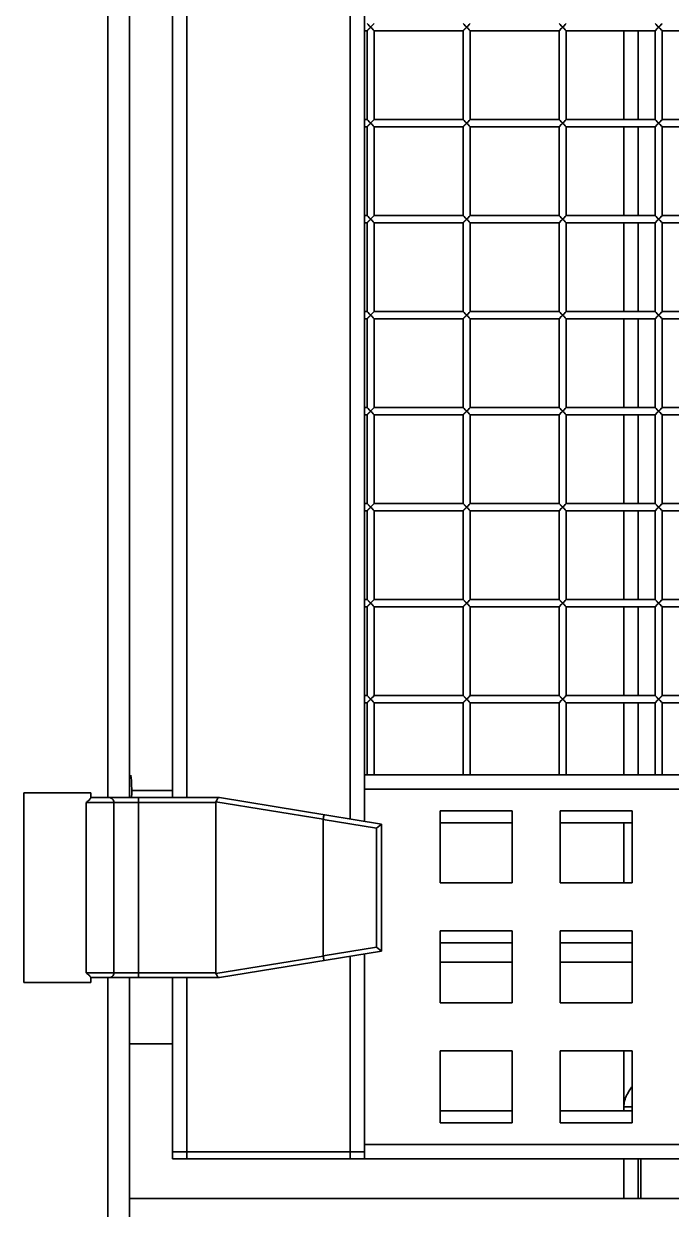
# Model space of a CAD drawing. Header units: millimetres. Extents: x 32496 to 166256, y 3504 to 23939.
# Drawn here: x 45602.6 to 45872.4, y 15278.8 to 15772.8 of the extents above; entities that cross this region are included whole.
import ezdxf

# ---------------------------------------------------------------- set-up
doc = ezdxf.new("R2010")
doc.units = ezdxf.units.MM
doc.layers.get('0').update_dxf_attribs({"lineweight": 35})

msp = doc.modelspace()

# ---------------------------------------------------------------- linework, layer by layer
at = {"linetype": 'Continuous'}
for p, q in [((45738.64, 15441.467), (45738.64, 16084.23)), ((45744.64, 16085.208), (45744.64, 15459.849)), ((45637.64, 16075.349), (45637.64, 15450.349)), ((45646.64, 16075.349), (45646.64, 15450.349)), ((45664.64, 15450.349), (45664.64, 16075.349)), ((45670.64, 16075.349), (45670.64, 15450.349)), ((45745.64, 15772.849), (45748.64, 15769.849)), ((45745.64, 15769.849), (45748.64, 15772.849)), ((45785.64, 15772.849), (45788.64, 15769.849)), ((45785.64, 15769.849), (45788.64, 15772.849)), ((45825.64, 15772.849), (45828.64, 15769.849)), ((45825.64, 15769.849), (45828.64, 15772.849)), ((45865.64, 15772.849), (45868.64, 15769.849)), ((45865.64, 15769.849), (45868.64, 15772.849)), ((45744.64, 15769.849), (45745.64, 15769.849)), ((45745.64, 15769.849), (45745.64, 15732.849)), ((45745.756, 15769.965), (45746.55, 15770.759)), ((45746.55, 15770.759), (45747.14, 15771.349)), ((45748.64, 15769.849), (45785.64, 15769.849)), ((45748.64, 15769.849), (45748.64, 15732.849)), ((45785.64, 15769.849), (45785.64, 15732.849)), ((45785.756, 15769.965), (45786.55, 15770.759)), ((45786.55, 15770.759), (45787.14, 15771.349)), ((45788.64, 15769.849), (45825.64, 15769.849)), ((45788.64, 15769.849), (45788.64, 15732.849)), ((45825.64, 15769.849), (45825.64, 15732.849)), ((45825.756, 15769.965), (45826.55, 15770.759)), ((45826.55, 15770.759), (45827.14, 15771.349)), ((45828.64, 15769.849), (45865.64, 15769.849)), ((45828.64, 15769.849), (45828.64, 15732.849)), ((45852.64, 15732.849), (45852.64, 15769.849)), ((45858.64, 15769.849), (45858.64, 15732.849)), ((45865.64, 15769.849), (45865.64, 15732.849)), ((45865.756, 15769.965), (45866.55, 15770.759)), ((45866.55, 15770.759), (45867.14, 15771.349)), ((45868.64, 15769.849), (45905.64, 15769.849)), ((45868.64, 15769.849), (45868.64, 15732.849)), ((45744.64, 15732.849), (45745.64, 15732.849)), ((45745.64, 15732.849), (45748.64, 15729.849)), ((45745.64, 15729.849), (45748.64, 15732.849)), ((45748.64, 15732.849), (45785.64, 15732.849)), ((45785.64, 15732.849), (45788.64, 15729.849)), ((45785.64, 15729.849), (45788.64, 15732.849)), ((45788.64, 15732.849), (45825.64, 15732.849)), ((45825.64, 15732.849), (45828.64, 15729.849)), ((45825.64, 15729.849), (45828.64, 15732.849)), ((45828.64, 15732.849), (45865.64, 15732.849)), ((45865.64, 15732.849), (45868.64, 15729.849)), ((45865.64, 15729.849), (45868.64, 15732.849)), ((45868.64, 15732.849), (45905.64, 15732.849)), ((45744.64, 15729.849), (45745.64, 15729.849)), ((45745.64, 15729.849), (45745.64, 15692.849)), ((45745.756, 15729.965), (45746.55, 15730.759)), ((45746.55, 15730.759), (45747.14, 15731.349)), ((45748.64, 15729.849), (45785.64, 15729.849)), ((45748.64, 15729.849), (45748.64, 15692.849)), ((45785.64, 15729.849), (45785.64, 15692.849)), ((45785.756, 15729.965), (45786.55, 15730.759)), ((45786.55, 15730.759), (45787.14, 15731.349)), ((45788.64, 15729.849), (45825.64, 15729.849)), ((45788.64, 15729.849), (45788.64, 15692.849)), ((45825.64, 15729.849), (45825.64, 15692.849)), ((45825.756, 15729.965), (45826.55, 15730.759)), ((45826.55, 15730.759), (45827.14, 15731.349)), ((45828.64, 15729.849), (45865.64, 15729.849)), ((45828.64, 15729.849), (45828.64, 15692.849)), ((45852.64, 15692.849), (45852.64, 15729.849)), ((45858.64, 15729.849), (45858.64, 15692.849)), ((45865.64, 15729.849), (45865.64, 15692.849)), ((45865.756, 15729.965), (45866.55, 15730.759)), ((45866.55, 15730.759), (45867.14, 15731.349)), ((45868.64, 15729.849), (45905.64, 15729.849)), ((45868.64, 15729.849), (45868.64, 15692.849)), ((45744.64, 15692.849), (45745.64, 15692.849)), ((45745.64, 15692.849), (45748.64, 15689.849)), ((45745.64, 15689.849), (45748.64, 15692.849)), ((45748.64, 15692.849), (45785.64, 15692.849)), ((45785.64, 15692.849), (45788.64, 15689.849)), ((45785.64, 15689.849), (45788.64, 15692.849)), ((45788.64, 15692.849), (45825.64, 15692.849)), ((45825.64, 15692.849), (45828.64, 15689.849)), ((45825.64, 15689.849), (45828.64, 15692.849)), ((45828.64, 15692.849), (45865.64, 15692.849)), ((45865.64, 15692.849), (45868.64, 15689.849)), ((45865.64, 15689.849), (45868.64, 15692.849)), ((45868.64, 15692.849), (45905.64, 15692.849)), ((45744.64, 15689.849), (45745.64, 15689.849)), ((45745.64, 15689.849), (45745.64, 15652.849)), ((45745.756, 15689.965), (45746.55, 15690.759)), ((45746.55, 15690.759), (45747.14, 15691.349)), ((45748.64, 15689.849), (45785.64, 15689.849)), ((45748.64, 15689.849), (45748.64, 15652.849)), ((45785.64, 15689.849), (45785.64, 15652.849)), ((45785.756, 15689.965), (45786.55, 15690.759)), ((45786.55, 15690.759), (45787.14, 15691.349)), ((45788.64, 15689.849), (45825.64, 15689.849)), ((45788.64, 15689.849), (45788.64, 15652.849)), ((45825.64, 15689.849), (45825.64, 15652.849)), ((45825.756, 15689.965), (45826.55, 15690.759)), ((45826.55, 15690.759), (45827.14, 15691.349)), ((45828.64, 15689.849), (45865.64, 15689.849)), ((45828.64, 15689.849), (45828.64, 15652.849)), ((45852.64, 15652.849), (45852.64, 15689.849)), ((45858.64, 15689.849), (45858.64, 15652.849)), ((45865.64, 15689.849), (45865.64, 15652.849)), ((45865.756, 15689.965), (45866.55, 15690.759)), ((45866.55, 15690.759), (45867.14, 15691.349)), ((45868.64, 15689.849), (45905.64, 15689.849)), ((45868.64, 15689.849), (45868.64, 15652.849)), ((45744.64, 15652.849), (45745.64, 15652.849)), ((45744.64, 15649.849), (45745.64, 15649.849)), ((45745.64, 15652.849), (45748.64, 15649.849)), ((45745.64, 15649.849), (45748.64, 15652.849)), ((45745.64, 15649.849), (45745.64, 15612.849)), ((45745.756, 15649.965), (45746.55, 15650.759)), ((45746.55, 15650.759), (45747.14, 15651.349)), ((45748.64, 15652.849), (45785.64, 15652.849)), ((45748.64, 15649.849), (45785.64, 15649.849)), ((45748.64, 15649.849), (45748.64, 15612.849)), ((45785.64, 15652.849), (45788.64, 15649.849)), ((45785.64, 15649.849), (45788.64, 15652.849)), ((45785.64, 15649.849), (45785.64, 15612.849)), ((45785.756, 15649.965), (45786.55, 15650.759)), ((45786.55, 15650.759), (45787.14, 15651.349)), ((45788.64, 15652.849), (45825.64, 15652.849)), ((45788.64, 15649.849), (45825.64, 15649.849)), ((45788.64, 15649.849), (45788.64, 15612.849)), ((45825.64, 15652.849), (45828.64, 15649.849)), ((45825.64, 15649.849), (45828.64, 15652.849)), ((45825.64, 15649.849), (45825.64, 15612.849)), ((45825.756, 15649.965), (45826.55, 15650.759)), ((45826.55, 15650.759), (45827.14, 15651.349)), ((45828.64, 15652.849), (45865.64, 15652.849)), ((45828.64, 15649.849), (45865.64, 15649.849)), ((45828.64, 15649.849), (45828.64, 15612.849)), ((45852.64, 15612.849), (45852.64, 15649.849)), ((45858.64, 15649.849), (45858.64, 15612.849)), ((45865.64, 15652.849), (45868.64, 15649.849)), ((45865.64, 15649.849), (45868.64, 15652.849)), ((45865.64, 15649.849), (45865.64, 15612.849)), ((45865.756, 15649.965), (45866.55, 15650.759)), ((45866.55, 15650.759), (45867.14, 15651.349)), ((45868.64, 15652.849), (45905.64, 15652.849)), ((45868.64, 15649.849), (45905.64, 15649.849)), ((45868.64, 15649.849), (45868.64, 15612.849)), ((45744.64, 15612.849), (45745.64, 15612.849)), ((45744.64, 15609.849), (45745.64, 15609.849)), ((45745.64, 15612.849), (45748.64, 15609.849)), ((45745.64, 15609.849), (45748.64, 15612.849)), ((45745.64, 15609.849), (45745.64, 15572.849)), ((45745.756, 15609.965), (45746.55, 15610.759)), ((45746.55, 15610.759), (45747.14, 15611.349)), ((45748.64, 15612.849), (45785.64, 15612.849)), ((45748.64, 15609.849), (45785.64, 15609.849)), ((45748.64, 15609.849), (45748.64, 15572.849)), ((45785.64, 15612.849), (45788.64, 15609.849)), ((45785.64, 15609.849), (45788.64, 15612.849)), ((45785.64, 15609.849), (45785.64, 15572.849)), ((45785.756, 15609.965), (45786.55, 15610.759)), ((45786.55, 15610.759), (45787.14, 15611.349)), ((45788.64, 15612.849), (45825.64, 15612.849)), ((45788.64, 15609.849), (45825.64, 15609.849)), ((45788.64, 15609.849), (45788.64, 15572.849)), ((45825.64, 15612.849), (45828.64, 15609.849)), ((45825.64, 15609.849), (45828.64, 15612.849)), ((45825.64, 15609.849), (45825.64, 15572.849)), ((45825.756, 15609.965), (45826.55, 15610.759)), ((45826.55, 15610.759), (45827.14, 15611.349)), ((45828.64, 15612.849), (45865.64, 15612.849)), ((45828.64, 15609.849), (45865.64, 15609.849)), ((45828.64, 15609.849), (45828.64, 15572.849)), ((45852.64, 15572.849), (45852.64, 15609.849)), ((45858.64, 15609.849), (45858.64, 15572.849)), ((45865.64, 15612.849), (45868.64, 15609.849)), ((45865.64, 15609.849), (45868.64, 15612.849)), ((45865.64, 15609.849), (45865.64, 15572.849)), ((45865.756, 15609.965), (45866.55, 15610.759)), ((45866.55, 15610.759), (45867.14, 15611.349)), ((45868.64, 15612.849), (45905.64, 15612.849)), ((45868.64, 15609.849), (45905.64, 15609.849)), ((45868.64, 15609.849), (45868.64, 15572.849)), ((45744.64, 15572.849), (45745.64, 15572.849)), ((45744.64, 15569.849), (45745.64, 15569.849)), ((45745.64, 15572.849), (45748.64, 15569.849)), ((45745.64, 15569.849), (45748.64, 15572.849)), ((45745.64, 15569.849), (45745.64, 15532.849)), ((45745.756, 15569.965), (45746.55, 15570.759)), ((45746.55, 15570.759), (45747.14, 15571.349)), ((45748.64, 15572.849), (45785.64, 15572.849)), ((45748.64, 15569.849), (45785.64, 15569.849)), ((45748.64, 15569.849), (45748.64, 15532.849)), ((45785.64, 15572.849), (45788.64, 15569.849)), ((45785.64, 15569.849), (45788.64, 15572.849)), ((45785.64, 15569.849), (45785.64, 15532.849)), ((45785.756, 15569.965), (45786.55, 15570.759)), ((45786.55, 15570.759), (45787.14, 15571.349)), ((45788.64, 15572.849), (45825.64, 15572.849)), ((45788.64, 15569.849), (45825.64, 15569.849)), ((45788.64, 15569.849), (45788.64, 15532.849)), ((45825.64, 15572.849), (45828.64, 15569.849)), ((45825.64, 15569.849), (45828.64, 15572.849)), ((45825.64, 15569.849), (45825.64, 15532.849)), ((45825.756, 15569.965), (45826.55, 15570.759)), ((45826.55, 15570.759), (45827.14, 15571.349)), ((45828.64, 15572.849), (45865.64, 15572.849)), ((45828.64, 15569.849), (45865.64, 15569.849)), ((45828.64, 15569.849), (45828.64, 15532.849)), ((45852.64, 15532.849), (45852.64, 15569.849)), ((45858.64, 15569.849), (45858.64, 15532.849)), ((45865.64, 15572.849), (45868.64, 15569.849)), ((45865.64, 15569.849), (45868.64, 15572.849)), ((45865.64, 15569.849), (45865.64, 15532.849)), ((45865.756, 15569.965), (45866.55, 15570.759)), ((45866.55, 15570.759), (45867.14, 15571.349)), ((45868.64, 15572.849), (45905.64, 15572.849)), ((45868.64, 15569.849), (45905.64, 15569.849)), ((45868.64, 15569.849), (45868.64, 15532.849)), ((45744.64, 15532.849), (45745.64, 15532.849)), ((45744.64, 15529.849), (45745.64, 15529.849)), ((45745.64, 15532.849), (45748.64, 15529.849)), ((45745.64, 15529.849), (45748.64, 15532.849)), ((45745.64, 15529.849), (45745.64, 15492.849)), ((45745.756, 15529.965), (45746.55, 15530.759)), ((45746.55, 15530.759), (45747.14, 15531.349)), ((45748.64, 15532.849), (45785.64, 15532.849)), ((45748.64, 15529.849), (45785.64, 15529.849)), ((45748.64, 15529.849), (45748.64, 15492.849)), ((45785.64, 15532.849), (45788.64, 15529.849)), ((45785.64, 15529.849), (45788.64, 15532.849)), ((45785.64, 15529.849), (45785.64, 15492.849)), ((45785.756, 15529.965), (45786.55, 15530.759)), ((45786.55, 15530.759), (45787.14, 15531.349)), ((45788.64, 15532.849), (45825.64, 15532.849)), ((45788.64, 15529.849), (45825.64, 15529.849)), ((45788.64, 15529.849), (45788.64, 15492.849)), ((45825.64, 15532.849), (45828.64, 15529.849)), ((45825.64, 15529.849), (45828.64, 15532.849)), ((45825.64, 15529.849), (45825.64, 15492.849)), ((45825.756, 15529.965), (45826.55, 15530.759)), ((45826.55, 15530.759), (45827.14, 15531.349)), ((45828.64, 15532.849), (45865.64, 15532.849)), ((45828.64, 15529.849), (45865.64, 15529.849)), ((45828.64, 15529.849), (45828.64, 15492.849)), ((45852.64, 15492.849), (45852.64, 15529.849)), ((45858.64, 15529.849), (45858.64, 15492.849)), ((45865.64, 15532.849), (45868.64, 15529.849)), ((45865.64, 15529.849), (45868.64, 15532.849)), ((45865.64, 15529.849), (45865.64, 15492.849)), ((45865.756, 15529.965), (45866.55, 15530.759)), ((45866.55, 15530.759), (45867.14, 15531.349)), ((45868.64, 15532.849), (45905.64, 15532.849)), ((45868.64, 15529.849), (45905.64, 15529.849)), ((45868.64, 15529.849), (45868.64, 15492.849)), ((45744.64, 15492.849), (45745.64, 15492.849)), ((45745.64, 15492.849), (45748.64, 15489.849)), ((45745.64, 15489.849), (45748.64, 15492.849)), ((45745.756, 15489.965), (45746.55, 15490.759)), ((45746.55, 15490.759), (45747.14, 15491.349)), ((45748.64, 15492.849), (45785.64, 15492.849)), ((45785.64, 15492.849), (45788.64, 15489.849)), ((45785.64, 15489.849), (45788.64, 15492.849)), ((45785.756, 15489.965), (45786.55, 15490.759)), ((45786.55, 15490.759), (45787.14, 15491.349)), ((45788.64, 15492.849), (45825.64, 15492.849)), ((45825.64, 15492.849), (45828.64, 15489.849)), ((45825.64, 15489.849), (45828.64, 15492.849)), ((45825.756, 15489.965), (45826.55, 15490.759)), ((45826.55, 15490.759), (45827.14, 15491.349)), ((45828.64, 15492.849), (45865.64, 15492.849)), ((45865.64, 15492.849), (45868.64, 15489.849)), ((45865.64, 15489.849), (45868.64, 15492.849)), ((45865.756, 15489.965), (45866.55, 15490.759)), ((45866.55, 15490.759), (45867.14, 15491.349)), ((45868.64, 15492.849), (45905.64, 15492.849)), ((45744.64, 15489.849), (45745.64, 15489.849)), ((45745.64, 15489.849), (45745.64, 15459.849)), ((45748.64, 15489.849), (45785.64, 15489.849)), ((45748.64, 15489.849), (45748.64, 15459.849)), ((45785.64, 15489.849), (45785.64, 15459.849)), ((45788.64, 15489.849), (45825.64, 15489.849)), ((45788.64, 15489.849), (45788.64, 15459.849)), ((45825.64, 15489.849), (45825.64, 15459.849)), ((45828.64, 15489.849), (45865.64, 15489.849)), ((45828.64, 15489.849), (45828.64, 15459.849)), ((45852.64, 15459.849), (45852.64, 15489.849)), ((45858.64, 15489.849), (45858.64, 15459.849)), ((45865.64, 15489.849), (45865.64, 15459.849)), ((45868.64, 15489.849), (45905.64, 15489.849)), ((45868.64, 15489.849), (45868.64, 15459.849)), ((45744.64, 15459.849), (46370.64, 15459.849)), ((45744.64, 15440.489), (45744.64, 15459.849)), ((45630.64, 15452.349), (45602.64, 15452.349)), ((45602.64, 15373.349), (45602.64, 15452.349)), ((45630.64, 15450.348), (45630.64, 15452.349)), ((45647.64, 15453.349), (45664.64, 15453.349)), ((46370.64, 15453.849), (45744.64, 15453.849)), ((45682.64, 15448.349), (45628.671, 15448.349)), ((45628.671, 15448.349), (45628.671, 15377.349)), ((45630.64, 15450.349), (45684.14, 15450.349)), ((45640.151, 15377.349), (45640.151, 15448.349)), ((45650.463, 15450.349), (45650.463, 15375.349)), ((45682.64, 15448.349), (45682.64, 15377.349)), ((45682.721, 15448.631), (45727.446, 15441.343)), ((45684.14, 15450.349), (45751.64, 15439.349)), ((45727.44, 15441.266), (45749.64, 15437.648)), ((45727.44, 15441.266), (45727.44, 15384.431)), ((45806.14, 15444.849), (45776.14, 15444.849)), ((45776.14, 15444.849), (45776.14, 15414.849)), ((45806.14, 15414.849), (45806.14, 15444.849)), ((45856.14, 15444.849), (45826.14, 15444.849)), ((45826.14, 15444.849), (45826.14, 15414.849)), ((45856.14, 15414.849), (45856.14, 15444.849)), ((45751.64, 15439.349), (45749.64, 15437.648)), ((45749.64, 15388.049), (45749.64, 15437.648)), ((45751.64, 15439.349), (45751.64, 15386.349)), ((45776.14, 15439.849), (45806.14, 15439.849)), ((45826.14, 15439.849), (45856.14, 15439.849)), ((45852.64, 15414.849), (45852.64, 15439.849)), ((45776.14, 15414.849), (45806.14, 15414.849)), ((45826.14, 15414.849), (45856.14, 15414.849)), ((45806.14, 15394.849), (45776.14, 15394.849)), ((45776.14, 15394.849), (45776.14, 15364.849)), ((45806.14, 15364.849), (45806.14, 15394.849)), ((45856.14, 15394.849), (45826.14, 15394.849)), ((45826.14, 15394.849), (45826.14, 15364.849)), ((45856.14, 15364.849), (45856.14, 15394.849)), ((45684.14, 15375.349), (45751.64, 15386.349)), ((45749.64, 15388.049), (45727.44, 15384.431)), ((45751.64, 15386.349), (45749.64, 15388.049)), ((45806.14, 15389.849), (45776.14, 15389.849)), ((45856.14, 15389.849), (45826.14, 15389.849)), ((45727.446, 15384.355), (45682.721, 15377.066)), ((45738.64, 15302.849), (45738.64, 15384.23)), ((45744.64, 15299.849), (45744.64, 15385.208)), ((45806.14, 15381.849), (45776.14, 15381.849)), ((45856.14, 15381.849), (45826.14, 15381.849)), ((45628.671, 15377.349), (45682.64, 15377.349)), ((45602.64, 15373.349), (45630.64, 15373.349)), ((45630.64, 15375.349), (45684.14, 15375.349)), ((45630.64, 15375.349), (45630.64, 15373.349)), ((45637.64, 15375.349), (45637.64, 15203.349)), ((45646.64, 15375.349), (45646.64, 15283.349)), ((45664.64, 15302.849), (45664.64, 15375.349)), ((45670.64, 15375.349), (45670.64, 15302.849)), ((45776.14, 15364.849), (45806.14, 15364.849)), ((45826.14, 15364.849), (45856.14, 15364.849)), ((45664.64, 15347.849), (45646.64, 15347.849)), ((45806.14, 15344.849), (45776.14, 15344.849)), ((45776.14, 15344.849), (45776.14, 15314.849)), ((45806.14, 15314.849), (45806.14, 15344.849)), ((45856.14, 15344.849), (45826.14, 15344.849)), ((45826.14, 15344.849), (45826.14, 15314.849)), ((45852.64, 15319.849), (45852.64, 15344.849)), ((45856.14, 15314.849), (45856.14, 15344.849)), ((45806.14, 15319.849), (45776.14, 15319.849)), ((45856.14, 15319.849), (45826.14, 15319.849)), ((45856.14, 15321.546), (45852.64, 15321.546)), ((45776.14, 15314.849), (45806.14, 15314.849)), ((45826.14, 15314.849), (45856.14, 15314.849)), ((45744.64, 15302.849), (45664.64, 15302.849)), ((45664.64, 15302.849), (45744.64, 15302.849)), ((45664.64, 15299.849), (45664.64, 15302.849)), ((45670.64, 15302.849), (45670.64, 15299.849)), ((45738.64, 15299.849), (45738.64, 15302.849)), ((45744.64, 15305.849), (46365.64, 15305.849)), ((45664.64, 15299.849), (45744.64, 15299.849)), ((46370.64, 15299.849), (45744.64, 15299.849)), ((45852.64, 15299.849), (45852.64, 15283.349)), ((45858.64, 15283.349), (45858.64, 15299.849)), ((45859.64, 15283.349), (45859.64, 15299.849)), ((46372.445, 15283.349), (45646.64, 15283.349)), ((45646.64, 15203.349), (45646.64, 15283.349))]:
    msp.add_line(p, q, dxfattribs=at)
for points in [[(45747.14, 15771.349), (45746.553, 15771.936), (45746.077, 15772.411)], [(45748.524, 15772.733), (45748.209, 15772.418), (45747.72, 15771.928), (45747.14, 15771.349)], [(45787.14, 15771.349), (45786.553, 15771.936), (45786.077, 15772.411)], [(45788.524, 15772.733), (45788.209, 15772.418), (45787.72, 15771.929), (45787.14, 15771.349)], [(45827.14, 15771.349), (45826.553, 15771.936), (45826.077, 15772.411)], [(45828.524, 15772.733), (45828.209, 15772.418), (45827.72, 15771.929), (45827.14, 15771.349)], [(45867.14, 15771.349), (45866.553, 15771.936), (45866.077, 15772.411)], [(45868.524, 15772.733), (45868.209, 15772.418), (45867.72, 15771.929), (45867.14, 15771.349)], [(45747.14, 15771.349), (45747.731, 15770.758), (45748.2, 15770.288), (45748.525, 15769.963)], [(45787.14, 15771.349), (45787.731, 15770.758), (45788.2, 15770.288), (45788.525, 15769.963)], [(45827.14, 15771.349), (45827.731, 15770.758), (45828.2, 15770.288), (45828.525, 15769.963)], [(45867.14, 15771.349), (45867.731, 15770.758), (45868.2, 15770.288), (45868.525, 15769.963)], [(45747.14, 15731.349), (45746.553, 15731.936), (45746.077, 15732.411)], [(45748.524, 15732.733), (45748.209, 15732.418), (45747.72, 15731.928), (45747.14, 15731.349)], [(45787.14, 15731.349), (45786.553, 15731.936), (45786.077, 15732.411)], [(45788.524, 15732.733), (45788.209, 15732.418), (45787.72, 15731.929), (45787.14, 15731.349)], [(45827.14, 15731.349), (45826.553, 15731.936), (45826.077, 15732.411)], [(45828.524, 15732.733), (45828.209, 15732.418), (45827.72, 15731.929), (45827.14, 15731.349)], [(45867.14, 15731.349), (45866.553, 15731.936), (45866.077, 15732.411)], [(45868.524, 15732.733), (45868.209, 15732.418), (45867.72, 15731.929), (45867.14, 15731.349)], [(45747.14, 15731.349), (45747.731, 15730.758), (45748.2, 15730.288), (45748.525, 15729.963)], [(45787.14, 15731.349), (45787.731, 15730.758), (45788.2, 15730.288), (45788.525, 15729.963)], [(45827.14, 15731.349), (45827.731, 15730.758), (45828.2, 15730.288), (45828.525, 15729.963)], [(45867.14, 15731.349), (45867.731, 15730.758), (45868.2, 15730.288), (45868.525, 15729.963)], [(45748.524, 15692.733), (45748.209, 15692.418), (45747.72, 15691.928), (45747.14, 15691.349)], [(45788.524, 15692.733), (45788.209, 15692.418), (45787.72, 15691.929), (45787.14, 15691.349)], [(45828.524, 15692.733), (45828.209, 15692.418), (45827.72, 15691.929), (45827.14, 15691.349)], [(45868.524, 15692.733), (45868.209, 15692.418), (45867.72, 15691.929), (45867.14, 15691.349)], [(45747.14, 15691.349), (45746.553, 15691.936), (45746.077, 15692.411)], [(45747.14, 15691.349), (45747.731, 15690.758), (45748.2, 15690.288), (45748.525, 15689.963)], [(45787.14, 15691.349), (45786.553, 15691.936), (45786.077, 15692.411)], [(45787.14, 15691.349), (45787.731, 15690.758), (45788.2, 15690.288), (45788.525, 15689.963)], [(45827.14, 15691.349), (45826.553, 15691.936), (45826.077, 15692.411)], [(45827.14, 15691.349), (45827.731, 15690.758), (45828.2, 15690.288), (45828.525, 15689.963)], [(45867.14, 15691.349), (45866.553, 15691.936), (45866.077, 15692.411)], [(45867.14, 15691.349), (45867.731, 15690.758), (45868.2, 15690.288), (45868.525, 15689.963)], [(45747.14, 15651.349), (45746.553, 15651.936), (45746.077, 15652.411)], [(45748.524, 15652.733), (45748.209, 15652.418), (45747.72, 15651.928), (45747.14, 15651.349)], [(45747.14, 15651.349), (45747.731, 15650.758), (45748.2, 15650.288), (45748.525, 15649.963)], [(45787.14, 15651.349), (45786.553, 15651.936), (45786.077, 15652.411)], [(45788.524, 15652.733), (45788.209, 15652.418), (45787.72, 15651.929), (45787.14, 15651.349)], [(45787.14, 15651.349), (45787.731, 15650.758), (45788.2, 15650.288), (45788.525, 15649.963)], [(45827.14, 15651.349), (45826.553, 15651.936), (45826.077, 15652.411)], [(45828.524, 15652.733), (45828.209, 15652.418), (45827.72, 15651.929), (45827.14, 15651.349)], [(45827.14, 15651.349), (45827.731, 15650.758), (45828.2, 15650.288), (45828.525, 15649.963)], [(45867.14, 15651.349), (45866.553, 15651.936), (45866.077, 15652.411)], [(45868.524, 15652.733), (45868.209, 15652.418), (45867.72, 15651.929), (45867.14, 15651.349)], [(45867.14, 15651.349), (45867.731, 15650.758), (45868.2, 15650.288), (45868.525, 15649.963)], [(45747.14, 15611.349), (45746.553, 15611.936), (45746.077, 15612.411)], [(45748.524, 15612.733), (45748.209, 15612.418), (45747.72, 15611.928), (45747.14, 15611.349)], [(45747.14, 15611.349), (45747.731, 15610.758), (45748.2, 15610.288), (45748.525, 15609.963)], [(45787.14, 15611.349), (45786.553, 15611.936), (45786.077, 15612.411)], [(45788.524, 15612.733), (45788.209, 15612.418), (45787.72, 15611.929), (45787.14, 15611.349)], [(45787.14, 15611.349), (45787.731, 15610.758), (45788.2, 15610.288), (45788.525, 15609.963)], [(45827.14, 15611.349), (45826.553, 15611.936), (45826.077, 15612.411)], [(45828.524, 15612.733), (45828.209, 15612.418), (45827.72, 15611.929), (45827.14, 15611.349)], [(45827.14, 15611.349), (45827.731, 15610.758), (45828.2, 15610.288), (45828.525, 15609.963)], [(45867.14, 15611.349), (45866.553, 15611.936), (45866.077, 15612.411)], [(45868.524, 15612.733), (45868.209, 15612.418), (45867.72, 15611.929), (45867.14, 15611.349)], [(45867.14, 15611.349), (45867.731, 15610.758), (45868.2, 15610.288), (45868.525, 15609.963)], [(45747.14, 15571.349), (45746.553, 15571.936), (45746.077, 15572.411)], [(45748.524, 15572.733), (45748.209, 15572.418), (45747.72, 15571.928), (45747.14, 15571.349)], [(45747.14, 15571.349), (45747.731, 15570.758), (45748.2, 15570.288), (45748.525, 15569.963)], [(45787.14, 15571.349), (45786.553, 15571.936), (45786.077, 15572.411)], [(45788.524, 15572.733), (45788.209, 15572.418), (45787.72, 15571.929), (45787.14, 15571.349)], [(45787.14, 15571.349), (45787.731, 15570.758), (45788.2, 15570.288), (45788.525, 15569.963)], [(45827.14, 15571.349), (45826.553, 15571.936), (45826.077, 15572.411)], [(45828.524, 15572.733), (45828.209, 15572.418), (45827.72, 15571.929), (45827.14, 15571.349)], [(45827.14, 15571.349), (45827.731, 15570.758), (45828.2, 15570.288), (45828.525, 15569.963)], [(45867.14, 15571.349), (45866.553, 15571.936), (45866.077, 15572.411)], [(45868.524, 15572.733), (45868.209, 15572.418), (45867.72, 15571.929), (45867.14, 15571.349)], [(45867.14, 15571.349), (45867.731, 15570.758), (45868.2, 15570.288), (45868.525, 15569.963)], [(45747.14, 15531.349), (45746.553, 15531.936), (45746.077, 15532.411)], [(45748.524, 15532.733), (45748.209, 15532.418), (45747.72, 15531.928), (45747.14, 15531.349)], [(45747.14, 15531.349), (45747.731, 15530.758), (45748.2, 15530.288), (45748.525, 15529.963)], [(45787.14, 15531.349), (45786.553, 15531.936), (45786.077, 15532.411)], [(45788.524, 15532.733), (45788.209, 15532.418), (45787.72, 15531.929), (45787.14, 15531.349)], [(45787.14, 15531.349), (45787.731, 15530.758), (45788.2, 15530.288), (45788.525, 15529.963)], [(45827.14, 15531.349), (45826.553, 15531.936), (45826.077, 15532.411)], [(45828.524, 15532.733), (45828.209, 15532.418), (45827.72, 15531.929), (45827.14, 15531.349)], [(45827.14, 15531.349), (45827.731, 15530.758), (45828.2, 15530.288), (45828.525, 15529.963)], [(45867.14, 15531.349), (45866.553, 15531.936), (45866.077, 15532.411)], [(45868.524, 15532.733), (45868.209, 15532.418), (45867.72, 15531.929), (45867.14, 15531.349)], [(45867.14, 15531.349), (45867.731, 15530.758), (45868.2, 15530.288), (45868.525, 15529.963)], [(45747.14, 15491.349), (45746.553, 15491.936), (45746.077, 15492.411)], [(45748.524, 15492.733), (45748.209, 15492.418), (45747.72, 15491.928), (45747.14, 15491.349)], [(45747.14, 15491.349), (45747.731, 15490.758), (45748.2, 15490.288), (45748.525, 15489.963)], [(45787.14, 15491.349), (45786.553, 15491.936), (45786.077, 15492.411)], [(45788.524, 15492.733), (45788.209, 15492.418), (45787.72, 15491.929), (45787.14, 15491.349)], [(45787.14, 15491.349), (45787.731, 15490.758), (45788.2, 15490.288), (45788.525, 15489.963)], [(45827.14, 15491.349), (45826.553, 15491.936), (45826.077, 15492.411)], [(45828.524, 15492.733), (45828.209, 15492.418), (45827.72, 15491.929), (45827.14, 15491.349)], [(45827.14, 15491.349), (45827.731, 15490.758), (45828.2, 15490.288), (45828.525, 15489.963)], [(45867.14, 15491.349), (45866.553, 15491.936), (45866.077, 15492.411)], [(45868.524, 15492.733), (45868.209, 15492.418), (45867.72, 15491.929), (45867.14, 15491.349)], [(45867.14, 15491.349), (45867.731, 15490.758), (45868.2, 15490.288), (45868.525, 15489.963)]]:
    msp.add_lwpolyline(points, dxfattribs=at)
for centre, radius, start, end in [((45592.64, 15453.349), 55, 357.292, 6.71686), ((45885.981, 15308.426), 36.893, 144.09098, 145.32681), ((45862.108, 15321.539), 9.468, 172.85373, 179.95874)]:
    msp.add_arc(centre, radius, start, end, dxfattribs=at)
for centre, major_axis, ratio, start_param, end_param in [((45690.785, 15448.349), (8.145, 0), 0.2455357, 2.9998821, 3.1415927), ((45735.585, 15439.939), (8.138, -1.411), 0.2419381, -3.1380278, -3.0996653), ((45735.585, 15385.759), (8.138, 1.411), 0.2419381, 3.0996653, 3.1380278), ((45690.785, 15377.349), (8.145, 0), 0.2455357, -3.1415927, -2.9998821)]:
    msp.add_ellipse(centre, major_axis=major_axis, ratio=ratio, start_param=start_param, end_param=end_param, dxfattribs=at)
for points, knots in [([(45628.671, 15448.349), (45628.821, 15448.46), (45629.104, 15448.68), (45629.493, 15449.016), (45629.828, 15449.336), (45630.107, 15449.632), (45630.302, 15449.862), (45630.428, 15450.025), (45630.502, 15450.126), (45630.56, 15450.211), (45630.598, 15450.271), (45630.619, 15450.308), (45630.63, 15450.327), (45630.636, 15450.34), (45630.64, 15450.346), (45630.64, 15450.348)], [0, 0, 0, 0, 0.1982754, 0.3806938, 0.5455653, 0.6907758, 0.8134789, 0.8652438, 0.9098414, 0.9465551, 0.9745353, 0.984937, 0.9927617, 0.9978387, 1, 1, 1, 1]), ([(45640.151, 15448.349), (45640.151, 15448.607), (45640.065, 15449.12), (45639.693, 15449.782), (45639.123, 15450.238), (45638.657, 15450.349), (45638.432, 15450.349)], [0, 0, 0, 0, 0.2672147, 0.5246358, 0.7676565, 1, 1, 1, 1]), ([(45683.994, 15450.349), (45683.923, 15450.349), (45683.785, 15450.336), (45683.596, 15450.24), (45683.449, 15450.075), (45683.263, 15449.761), (45683.045, 15449.262), (45682.847, 15448.847), (45682.721, 15448.631)], [0, 0, 0, 0, 0.0954914, 0.1815719, 0.2751296, 0.3866593, 0.6670272, 1, 1, 1, 1]), ([(45727.52, 15443.279), (45727.539, 15443.276), (45727.56, 15443.237), (45727.575, 15443.184), (45727.591, 15443.085), (45727.598, 15442.923), (45727.593, 15442.575), (45727.546, 15442.04), (45727.485, 15441.588), (45727.446, 15441.343)], [0, 0, 0, 0, 0.0295837, 0.0551746, 0.0889134, 0.1806036, 0.3027047, 0.6210402, 1, 1, 1, 1]), ([(45727.52, 15382.418), (45727.539, 15382.421), (45727.56, 15382.46), (45727.575, 15382.514), (45727.591, 15382.612), (45727.598, 15382.774), (45727.593, 15383.123), (45727.546, 15383.657), (45727.485, 15384.11), (45727.446, 15384.355)], [0, 0, 0, 0, 0.0295836, 0.0551744, 0.0889133, 0.1806036, 0.3027047, 0.6210402, 1, 1, 1, 1]), ([(45630.64, 15375.349), (45630.64, 15375.351), (45630.636, 15375.357), (45630.63, 15375.37), (45630.619, 15375.389), (45630.598, 15375.427), (45630.56, 15375.486), (45630.502, 15375.571), (45630.428, 15375.673), (45630.302, 15375.835), (45630.107, 15376.065), (45629.828, 15376.361), (45629.493, 15376.682), (45629.104, 15377.018), (45628.821, 15377.238), (45628.671, 15377.349)], [0, 0, 0, 0, 0.0021613, 0.0072383, 0.015063, 0.0254647, 0.0534449, 0.0901586, 0.1347562, 0.1865211, 0.3092242, 0.4544347, 0.6193062, 0.8017246, 1, 1, 1, 1]), ([(45638.432, 15375.349), (45638.657, 15375.349), (45639.123, 15375.459), (45639.693, 15375.915), (45640.065, 15376.577), (45640.151, 15377.09), (45640.151, 15377.349)], [0, 0, 0, 0, 0.2323435, 0.4753642, 0.7327853, 1, 1, 1, 1]), ([(45682.721, 15377.066), (45682.847, 15376.85), (45683.045, 15376.435), (45683.263, 15375.936), (45683.449, 15375.623), (45683.596, 15375.457), (45683.785, 15375.361), (45683.923, 15375.349), (45683.994, 15375.349)], [0, 0, 0, 0, 0.3329422, 0.6133216, 0.7248572, 0.8184096, 0.904497, 1, 1, 1, 1]), ([(45855.64, 15329.414), (45855.263, 15328.869), (45853.932, 15326.824), (45852.934, 15324.488), (45852.713, 15322.717)], [0, 0, 0, 0, 0.2708472, 1, 1, 1, 1])]:
    msp.add_open_spline(points, degree=3, knots=knots, dxfattribs=at)

doc.saveas('drawing.dxf')
